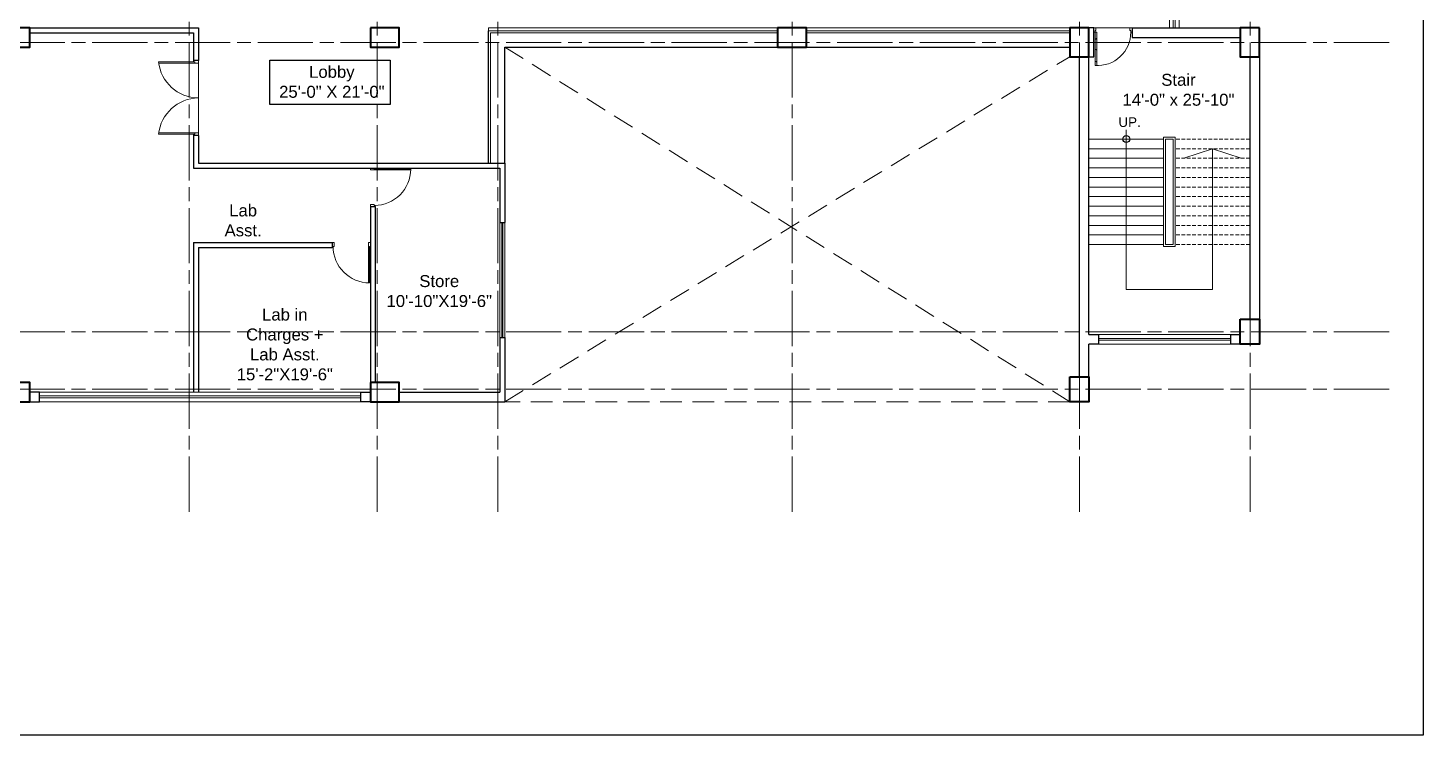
# Model space of a CAD drawing. Header units: inches. Extents: x -12 to 20935469, y -1604 to 24729220.
# Drawn here: x 20841125 to 20842581, y 24707850 to 24708587 of the extents above; entities that cross this region are included whole.
import ezdxf

# ---------------------------------------------------------------- set-up
doc = ezdxf.new("R2010")
doc.units = ezdxf.units.IN
doc.header["$LTSCALE"] = 0.03
doc.header["$MEASUREMENT"] = 0
doc.linetypes.add('ACAD_ISO08W100', pattern=[36, 24, -3, 6, -3])
doc.linetypes.add('DASHED2', pattern=[0.375, 0.25, -0.125])
for name, color, linetype, lineweight in [('column', 1, 'Continuous', 40), ('Door', 7, 'Continuous', 18), ('Dot', 253, 'Continuous', 0), ('Gas', 21, 'Continuous', 5), ('Grid Line', 252, 'Continuous', 18), ('Main Wall', 7, 'Continuous', 30), ('RAIL', 23, 'Continuous', 13), ('STAIR', 46, 'Continuous', 15), ('wind.', 150, 'Continuous', 20)]:
    doc.layers.add(name, color=color, linetype=linetype, lineweight=lineweight)
doc.layers.add('TEXT', color=7, linetype='Continuous')
doc.styles.add('2', font='swisscl.ttf')

# ---------------------------------------------------------------- blocks, each defined once
blk = doc.blocks.new('fff')
at = {"layer": 'Grid Line', "color": 252, "linetype": 'ACAD_ISO08W100', "lineweight": 9, "ltscale": 80, "true_color": 0x939598}
for p, q in [((20831844.3, 24723521.1), (20831844.3, 24724698.8)), ((20832040.8, 24723521.1), (20832040.8, 24724698.8)), ((20832166.8, 24723521.1), (20832166.8, 24724698.8)), ((20832473.8, 24723521.1), (20832473.8, 24724698.8)), ((20832773.8, 24723521.1), (20832773.8, 24724698.8)), ((20832951.8, 24723521.1), (20832951.8, 24724698.8)), ((20833096.9, 24724010.7), (20830726.1, 24724010.7)), ((20833096.9, 24723708.7), (20830726.1, 24723708.7)), ((20833096.9, 24723648.8), (20830726.1, 24723648.8))]:
    blk.add_line(p, q, dxfattribs=at)
blk = doc.blocks.new('Door_45')
at = {"layer": 'Door'}
for p, q in [((1.5, 5), (1.5, 44)), ((1.5, 40), (2.2, 40)), ((2.2, 40), (2.2, 39.5)), ((2.2, 39.5), (2.7, 39.5)), ((2.7, 39.5), (2.7, 40)), ((2.7, 40), (3.5, 40)), ((3.5, 44), (3.5, 5)), ((1.5, 25.8), (2.2, 25.8)), ((2.2, 25.8), (2.2, 25.3)), ((2.2, 25.3), (2.7, 25.3)), ((2.7, 25.8), (3.5, 25.8)), ((2.7, 25.3), (2.7, 25.8)), ((0, 0), (0, 5)), ((0, 5), (1.5, 5)), ((1.5, 12.6), (2.2, 12.6)), ((3.5, 5), (1.5, 5)), ((1.5, 5), (1.5, 3)), ((1.5, 3), (2.5, 3)), ((2.2, 12.6), (2.2, 13.1)), ((2.2, 13.1), (2.7, 13.1)), ((2.5, 3), (2.5, 0)), ((2.7, 13.1), (2.7, 12.6)), ((2.7, 12.6), (3.5, 12.6)), ((42.5, 3), (42.5, 0)), ((43.5, 3), (42.5, 3)), ((45, 5), (43.5, 5)), ((43.5, 5), (43.5, 3)), ((45, 0), (45, 5)), ((2.5, 0), (0, 0)), ((42.5, 0), (45, 0))]:
    blk.add_line(p, q, dxfattribs=at)
blk.add_arc((4.7, 5.3), 38.8, 359.6233, 94.6685, dxfattribs=at)
blk = doc.blocks.new('$D40')
at = {"layer": 'Door'}
for p, q in [((1, 4), (1, 42)), ((2, 0), (2, 42)), ((1, 5), (0, 5)), ((2, 0), (0, 0)), ((2, 4), (1, 4)), ((39, 4), (38, 4)), ((38, 4), (38, 0)), ((40, 0), (38, 0)), ((40, 5), (39, 5)), ((39, 5), (39, 4))]:
    blk.add_line(p, q, dxfattribs=at)
blk.add_arc((1, 4), 38, 0, 90, dxfattribs=at)

msp = doc.modelspace()

# ---------------------------------------------------------------- linework, layer by layer
for p, q in [((20841605.8, 24708446.5), (20841605.8, 24708584.5)), ((20841622.8, 24708446.3), (20841622.8, 24708567.5)), ((20841622.8, 24708567.5), (20841907.6, 24708567.5)), ((20841937.6, 24708567.5), (20842212.6, 24708567.5))]:
    msp.add_line(p, q)
msp.add_lwpolyline([(20841377.7, 24708553.7), (20841503.3, 24708553.7), (20841503.3, 24708507.5), (20841377.7, 24708507.5)], close=True)
msp.add_circle((20842271.5, 24708471.5), 3.61)
at = {"layer": 'column', "lineweight": 40, "ltscale": 20}
for points in [[(20841097.1, 24708587.5), (20841097.1, 24708567.5), (20841127.1, 24708567.5), (20841127.1, 24708587.5)], [(20841482.6, 24708587.5), (20841482.6, 24708567.5), (20841512.6, 24708567.5), (20841512.6, 24708587.5)], [(20841482.6, 24708587.5), (20841482.6, 24708567.5), (20841512.6, 24708567.5), (20841512.6, 24708587.5)], [(20841907.6, 24708587.5), (20841907.6, 24708567.5), (20841937.6, 24708567.5), (20841937.6, 24708587.5)], [(20842232.6, 24708587.5), (20842212.6, 24708587.5), (20842212.6, 24708557.5), (20842232.6, 24708557.5)], [(20842410.6, 24708587.5), (20842390.6, 24708587.5), (20842390.6, 24708557.5), (20842410.6, 24708557.5)], [(20842390.6, 24708283.5), (20842410.6, 24708283.5), (20842410.6, 24708257.5), (20842390.6, 24708257.5)], [(20841097.1, 24708217.5), (20841097.1, 24708197.5), (20841127.1, 24708197.5), (20841127.1, 24708217.5)], [(20841482.6, 24708217.5), (20841482.6, 24708197.5), (20841512.6, 24708197.5), (20841512.6, 24708217.5)], [(20842212.6, 24708223.5), (20842232.6, 24708223.5), (20842232.6, 24708197.5), (20842212.6, 24708197.5)]]:
    msp.add_lwpolyline(points, close=True, dxfattribs=at)
at = {"layer": 'Defpoints'}
msp.add_lwpolyline([(20840142.5, 24709308.2), (20842581.4, 24709308.2), (20842581.4, 24707849.7), (20840142.5, 24707849.7)], close=True, dxfattribs=at)
at = {"layer": 'Door'}
for p, q in [((20841299.3, 24708552.1), (20841261.4, 24708552.1)), ((20841298, 24708552.1), (20841298, 24708553.4)), ((20841299.3, 24708550.8), (20841299.3, 24708552.1)), ((20841303, 24708550.8), (20841303, 24708553.4)), ((20841303, 24708550.8), (20841261.4, 24708550.8)), ((20841303, 24708478), (20841261.4, 24708478)), ((20841299.3, 24708476.7), (20841261.4, 24708476.7)), ((20841298, 24708476.7), (20841298, 24708475.4)), ((20841299.3, 24708478), (20841299.3, 24708476.7)), ((20841303, 24708478), (20841303, 24708475.4))]:
    msp.add_line(p, q, dxfattribs=at)
for centre, start, end in [((20841303.4, 24708556.7), 186.2217, 269.4094), ((20841303.4, 24708472.1), 90.5906, 173.7783)]:
    msp.add_arc(centre, 42.3, start, end, dxfattribs=at)
at = {"layer": 'Dot', "color": 0, "linetype": 'DASHED2', "lineweight": 20, "ltscale": 3000}
for p, q in [((20841622.8, 24708567.5), (20842212.6, 24708197.5)), ((20841622.8, 24708197.5), (20842212.6, 24708557.5)), ((20842212.6, 24708197.5), (20841622.8, 24708197.5))]:
    msp.add_line(p, q, dxfattribs=at)
at = {"layer": 'Gas', "color": 0, "lineweight": 5}
for points in [[(20842310.5, 24708473.5), (20842322.5, 24708473.5), (20842322.5, 24708359.5), (20842310.5, 24708359.5)], [(20842312.5, 24708471.5), (20842320.5, 24708471.5), (20842320.5, 24708361.5), (20842312.5, 24708361.5)]]:
    msp.add_lwpolyline(points, close=True, dxfattribs=at)
at = {"layer": 'Main Wall', "lineweight": 30}
for p, q in [((20841127.1, 24708587.5), (20841303, 24708587.5)), ((20841127.1, 24708582.5), (20841298, 24708582.5)), ((20841298, 24708582.5), (20841298, 24708553.4)), ((20841303, 24708587.5), (20841303, 24708553.4)), ((20842222.6, 24708587.5), (20842232.6, 24708587.5)), ((20842237.6, 24708587.5), (20842232.6, 24708587.5)), ((20842237.6, 24708557.5), (20842237.6, 24708587.5)), ((20842277.6, 24708587.5), (20842390.6, 24708587.5)), ((20842277.6, 24708587.5), (20842277.6, 24708577.5)), ((20842277.6, 24708577.5), (20842390.6, 24708577.5)), ((20841303, 24708553.4), (20841298, 24708553.4)), ((20842222.6, 24708223.5), (20842222.6, 24708557.5)), ((20842232.6, 24708267.6), (20842232.6, 24708557.5)), ((20842232.6, 24708557.5), (20842237.6, 24708557.5)), ((20842400.6, 24708557.5), (20842400.6, 24708283.5)), ((20842410.6, 24708557.5), (20842410.6, 24708283.5)), ((20841298, 24708475.4), (20841298, 24708441.3)), ((20841303, 24708475.4), (20841298, 24708475.4)), ((20841303, 24708475.4), (20841303, 24708446.3)), ((20841298, 24708441.3), (20841617.8, 24708441.3)), ((20841303, 24708446.3), (20841622.8, 24708446.3)), ((20841617.8, 24708441.3), (20841617.8, 24708384.4)), ((20841622.8, 24708446.3), (20841622.8, 24708384.4)), ((20841482.6, 24708401.3), (20841487.6, 24708401.3)), ((20841482.6, 24708401.3), (20841482.6, 24708217.5)), ((20841487.6, 24708401.3), (20841487.6, 24708217.5)), ((20841617.8, 24708384.4), (20841622.8, 24708384.4)), ((20841298, 24708363.5), (20841298, 24708207.5)), ((20841298, 24708363.5), (20841442.6, 24708363.5)), ((20841442.6, 24708363.5), (20841442.6, 24708358.5)), ((20841303, 24708358.5), (20841303, 24708207.5)), ((20841303, 24708358.5), (20841442.6, 24708358.5)), ((20841617.8, 24708264.4), (20841617.8, 24708207.5)), ((20841617.8, 24708264.4), (20841622.8, 24708264.4)), ((20841622.8, 24708264.4), (20841622.8, 24708197.5)), ((20842242.6, 24708267.6), (20842242.6, 24708257.6)), ((20842232.6, 24708223.5), (20842232.6, 24708257.6)), ((20841512.6, 24708207.5), (20841617.8, 24708207.5)), ((20841512.6, 24708197.5), (20841622.8, 24708197.5))]:
    msp.add_line(p, q, dxfattribs=at)
for points in [[(20842232.6, 24708267.6), (20842242.6, 24708267.6)], [(20842390.6, 24708257.6), (20842380.6, 24708257.6), (20842380.6, 24708267.6), (20842390.6, 24708267.6)], [(20842242.6, 24708257.6), (20842232.6, 24708257.6)], [(20841127.1, 24708197.5), (20841137.1, 24708197.5), (20841137.1, 24708207.5), (20841127.1, 24708207.5)], [(20841482.6, 24708197.5), (20841472.6, 24708197.5), (20841472.6, 24708207.5), (20841482.6, 24708207.5)]]:
    msp.add_lwpolyline(points, dxfattribs=at)
at = {"layer": 'RAIL', "lineweight": 9}
for p, q in [((20842271.5, 24708481.2), (20842271.5, 24708314.5)), ((20842232.5, 24708451.5), (20842310.5, 24708451.5)), ((20842331.5, 24708451.5), (20842361.5, 24708461.5)), ((20842361.5, 24708314.5), (20842361.5, 24708461.5)), ((20842361.5, 24708461.5), (20842391.5, 24708451.5)), ((20842271.5, 24708314.5), (20842361.5, 24708314.5))]:
    msp.add_line(p, q, dxfattribs=at)
at = {"layer": 'STAIR', "color": 32, "lineweight": 5}
for p, q in [((20842310.5, 24708471.5), (20842232.5, 24708471.5)), ((20842310.5, 24708461.5), (20842232.5, 24708461.5)), ((20842292.5, 24708451.5), (20842232.5, 24708451.5)), ((20842310.5, 24708441.5), (20842232.5, 24708441.5)), ((20842310.5, 24708431.5), (20842232.5, 24708431.5)), ((20842310.5, 24708421.5), (20842232.5, 24708421.5)), ((20842310.5, 24708411.5), (20842232.5, 24708411.5)), ((20842310.5, 24708401.5), (20842232.5, 24708401.5)), ((20842310.5, 24708391.5), (20842232.5, 24708391.5)), ((20842310.5, 24708381.5), (20842232.5, 24708381.5)), ((20842310.5, 24708371.5), (20842232.5, 24708371.5)), ((20842310.5, 24708361.5), (20842232.5, 24708361.5))]:
    msp.add_line(p, q, dxfattribs=at)
at = {"layer": 'STAIR', "color": 32, "linetype": 'DASHED2', "lineweight": 5, "ltscale": 500}
for p, q in [((20842400.5, 24708471.5), (20842322.5, 24708471.5)), ((20842400.5, 24708461.5), (20842322.5, 24708461.5)), ((20842400.5, 24708451.5), (20842322.5, 24708451.5)), ((20842400.5, 24708441.5), (20842322.5, 24708441.5)), ((20842400.5, 24708431.5), (20842322.5, 24708431.5)), ((20842400.5, 24708421.5), (20842322.5, 24708421.5)), ((20842400.5, 24708411.5), (20842322.5, 24708411.5)), ((20842400.5, 24708401.5), (20842322.5, 24708401.5)), ((20842400.5, 24708391.5), (20842322.5, 24708391.5)), ((20842400.5, 24708381.5), (20842322.5, 24708381.5)), ((20842400.5, 24708371.5), (20842322.5, 24708371.5)), ((20842400.5, 24708361.5), (20842322.5, 24708361.5))]:
    msp.add_line(p, q, dxfattribs=at)
at = {"layer": 'wind.', "lineweight": 5}
for p, q in [((20842316.6, 24708587.5), (20842316.6, 24708707.6)), ((20842320.6, 24708587.5), (20842320.6, 24708707.6)), ((20842322.6, 24708587.5), (20842322.6, 24708707.6)), ((20842326.6, 24708587.5), (20842326.6, 24708707.6)), ((20841605.8, 24708584.5), (20841907.6, 24708584.5)), ((20841607.8, 24708582.5), (20841907.6, 24708582.5)), ((20841607.8, 24708446.3), (20841607.8, 24708582.5)), ((20841937.6, 24708584.5), (20842212.6, 24708584.5)), ((20841937.6, 24708582.5), (20842212.6, 24708582.5)), ((20841617.8, 24708384.4), (20841617.8, 24708264.4)), ((20841619.8, 24708384.4), (20841619.8, 24708264.4)), ((20841620.8, 24708384.4), (20841620.8, 24708264.4)), ((20841622.8, 24708384.4), (20841622.8, 24708264.4)), ((20842380.6, 24708267.6), (20842242.6, 24708267.6)), ((20842380.6, 24708263.6), (20842242.6, 24708263.6)), ((20842380.6, 24708261.6), (20842242.6, 24708261.6)), ((20842380.6, 24708257.6), (20842242.6, 24708257.6)), ((20841472.6, 24708207.5), (20841137.1, 24708207.5)), ((20841472.6, 24708203.5), (20841137.1, 24708203.5)), ((20841472.6, 24708201.5), (20841137.1, 24708201.5)), ((20841472.6, 24708197.5), (20841137.1, 24708197.5))]:
    msp.add_line(p, q, dxfattribs=at)
msp.add_lwpolyline([(20840481.1, 24708587.5), (20840481.1, 24708707.8), (20841303, 24708707.5), (20841303, 24709022.4), (20841482.6, 24709022.5), (20841482.6, 24708707.5), (20842316.5, 24708707.5), (20842316.5, 24708587.5), (20841605.8, 24708587.5), (20841605.8, 24708446.3), (20841303, 24708446.3), (20841303, 24708587.5)], close=True, dxfattribs=at)

# ---------------------------------------------------------------- block references
msp.add_blockref('fff', (9448.9, -15438.3))
at = {"layer": 'Door', "color": 250, "ltscale": 20, "xscale": -0.8888888888759539, "yscale": 0.8888888888759539, "zscale": 0.8888888888759539, "rotation": 180}
msp.add_blockref('Door_45', (20842237.6, 24708587.5), dxfattribs=at)
at = {"layer": 'Door'}
for p, rotation in [((20841482.6, 24708441.3), 270), ((20841482.6, 24708363.5), 180)]:
    msp.add_blockref('$D40', p, dxfattribs=dict(at, rotation=rotation))

# ---------------------------------------------------------------- texts
at = {"layer": 'TEXT', "color": 30, "lineweight": 5, "ltscale": 20, "attachment_point": 2, "style": '2'}
for s, width, gutter_width, insert, char_height in [('\\pxsm1,qc;{\\fArial|b0|i0|c0|p34;\\C0;Lobby\\P25\'-0" X 21\'-0" }', 146.388, 0.75, (20841442.3, 24708547.9), 12.476), ('\\pxsm1;{\\fArial|b0|i0|c0|p34;\\C0;Stair\\P14\'-0" x 25\'-10"  }', 114.807, 0.282, (20842326, 24708539.6), 12.476), ('{\\fArial|b0|i0|c0|p34;\\C0;UP.}', 104.76, 0.5, (20842275, 24708494.2), 10), ('{\\fArial|b0|i0|c0|p34;\\C0;Lab Asst. }', 49.47, 0.5, (20841349.7, 24708403.3), 12.476), ('{\\fArial|b0|i0|c0|p34;\\C0;Store\\P10\'-10"X19\'-6"}', 104.76, 0.5, (20841554.4, 24708329.6), 12.476), ('{\\fArial|b0|i0|c0|p34;\\C0;Lab in Charges + Lab Asst. \\P15\'-2"X19\'-6"}', 104.76, 0.5, (20841393.2, 24708294.7), 12.476)]:
    msp.add_mtext_dynamic_manual_height_columns(s, width=width, gutter_width=gutter_width, heights=[0], dxfattribs=dict(at, insert=insert, char_height=char_height))

doc.saveas('drawing.dxf')
